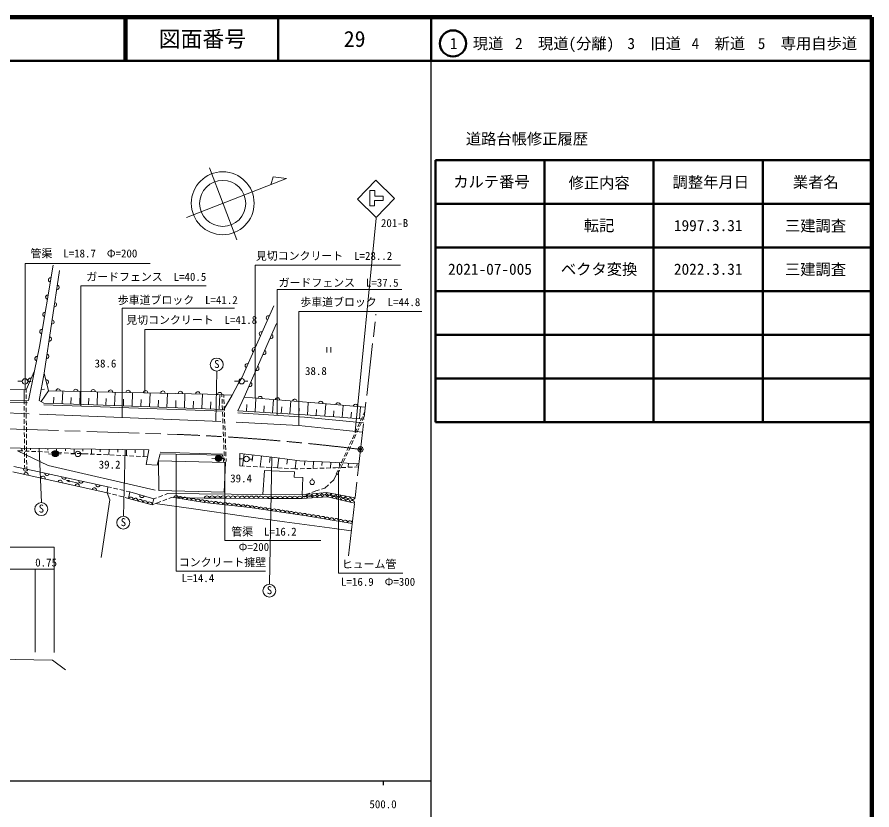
# Model space of a CAD drawing. Units: millimetres, scale not verified, with parts at other scales. Extents: x 40000 to 680000, y 20000 to 380000.
# Drawn here: x 484165 to 680000, y 198357 to 380000 of the extents above; entities that cross this region are included whole.
import ezdxf
from ezdxf.enums import TextEntityAlignment as Align

# ---------------------------------------------------------------- set-up
doc = ezdxf.new("R2010")
doc.units = ezdxf.units.MM
doc.header["$LTSCALE"] = 1000
doc.header["$PDMODE"] = 32
doc.header["$PDSIZE"] = 500
doc.linetypes.add('CHAIN', pattern=[18.5, 12, -1.5, 3.5, -1.5])
for name, color, linetype, lineweight in [('M-BGD', 7, 'Continuous', 13), ('M-BMK', 2, 'CHAIN', 13), ('M-BMK-SRVR', 3, 'Continuous', 13), ('M-STR-HTXT', 7, 'Continuous', 13), ('M-STR-STRC', 7, 'Continuous', 13), ('M-TTL', 2, 'Continuous', 140), ('M-TTL-BAND', 7, 'Continuous', 25), ('M-TTL-FRAM', 2, 'Continuous', 50), ('M-TTL-LINE', 7, 'Continuous', 50)]:
    doc.layers.add(name, color=color, linetype=linetype, lineweight=lineweight)
doc.layers.add('M-OTRS', color=6, linetype='Continuous')
doc.layers.add('M-TTL-TXT', color=7, linetype='Continuous')
doc.styles.add('ＭＳ ゴシック', font='')
doc.styles.get('ＭＳ ゴシック').set_extended_font_data('MS Gothic')

msp = doc.modelspace()

# ---------------------------------------------------------------- hatches: boundary and pattern name
at = {"layer": 'M-BGD'}
for points in [[(493616, 279910, 0.97359), (492261, 280076, 0.01338), (492257, 280040, 0.41421), (492871, 279295, 0.41421)], [(530969, 278830, 0.97359), (529614, 278997, 0.01338), (529610, 278961, 0.41421), (530224, 278216, 0.41421)]]:
    msp.add_hatch(color=256, dxfattribs=at).paths.add_polyline_path(points)

# ---------------------------------------------------------------- linework, layer by layer
for p, q in [((555110, 304371), (555110, 303171)), ((556010, 303171), (556010, 304371)), ((488158, 298989), (486748, 292151)), ((529659, 287415), (529940, 298915)), ((485343, 296561), (484325, 296578)), ((486592, 296525), (487401, 296518)), ((534995, 296602), (533976, 296620)), ((536243, 296567), (537052, 296560)), ((485748, 292161), (485775, 294593)), ((486227, 294009), (486222, 294588)), ((489668, 294705), (490481, 294725)), ((491395, 294372), (489706, 291898)), ((494516, 291432), (494616, 294307)), ((498513, 291292), (498616, 294226)), ((502511, 291152), (502616, 294144)), ((506508, 291012), (506615, 294063)), ((510506, 290871), (510615, 293982)), ((514503, 290731), (514620, 293885)), ((518501, 290583), (518619, 293781)), ((485756, 291345), (485748, 292161)), ((486239, 292510), (486231, 293509)), ((486252, 291010), (486243, 292010)), ((492517, 291502), (492567, 292939)), ((496514, 291362), (496566, 292829)), ((500512, 291222), (500564, 292718)), ((504510, 291082), (504563, 292607)), ((508507, 290941), (508562, 292497)), ((512505, 290801), (512560, 292379)), ((516502, 290657), (516561, 292256)), ((520499, 290509), (520559, 292130)), ((522498, 290435), (522618, 293677)), ((524496, 290361), (524557, 292004)), ((526495, 290287), (526617, 293573)), ((528494, 290213), (528555, 291878)), ((530492, 290139), (530616, 293469)), ((531093, 292994), (531073, 293494)), ((531151, 291495), (531112, 292495)), ((531525, 293475), (531545, 292881)), ((531563, 292381), (531597, 291382)), ((538698, 289573), (538892, 292671)), ((542690, 289323), (542881, 292360)), ((546682, 289072), (546869, 292048)), ((420305, 291343), (486898, 289136)), ((485771, 289845), (485761, 290845)), ((486264, 289510), (486256, 290510)), ((531457, 289735), (490295, 291189)), ((531209, 289996), (531170, 290996)), ((531615, 290882), (531650, 289883)), ((536702, 289698), (536799, 291247)), ((540694, 289448), (540789, 290967)), ((544686, 289198), (544779, 290685)), ((548678, 288947), (548769, 290392)), ((550674, 288822), (550856, 291712)), ((552670, 288695), (552767, 290104)), ((554666, 288558), (554859, 291376)), ((558656, 288285), (558845, 291041)), ((562644, 287976), (562860, 290703)), ((485785, 288345), (485775, 289345)), ((486276, 288010), (486268, 289010)), ((489292, 288996), (530857, 287368)), ((531267, 288498), (531228, 289497)), ((531325, 286999), (531286, 287998)), ((531667, 289383), (531702, 288383)), ((531719, 287884), (531754, 286884)), ((556661, 288421), (556755, 289799)), ((560651, 288134), (560759, 289498)), ((562855, 287502), (563271, 288411)), ((563263, 287552), (563714, 288538)), ((563480, 288865), (563841, 289655)), ((485800, 286845), (485790, 287845)), ((485814, 285345), (485805, 286345)), ((486288, 286510), (486280, 287510)), ((486301, 285010), (486293, 286010)), ((531383, 285500), (531345, 286499)), ((531771, 286385), (531806, 285385)), ((562230, 286138), (562646, 287047)), ((562638, 286189), (563054, 287098)), ((485829, 283845), (485819, 284845)), ((486313, 283510), (486305, 284510)), ((531442, 284001), (531403, 285000)), ((531823, 284886), (531858, 283886)), ((560980, 283411), (561397, 284320)), ((561388, 283461), (561804, 284370)), ((561605, 284775), (562021, 285684)), ((562013, 284825), (562429, 285734)), ((485844, 282345), (485834, 283345)), ((486325, 282010), (486317, 283010)), ((531500, 282502), (531461, 283501)), ((531875, 283386), (531910, 282387)), ((560355, 282047), (560772, 282956)), ((560763, 282098), (561179, 283007)), ((485451, 280601), (484278, 280655)), ((485226, 281199), (485219, 280611)), ((485858, 280845), (485849, 281845)), ((485873, 279345), (485863, 280345)), ((486950, 280532), (485951, 280578)), ((486338, 280510), (486330, 281510)), ((487225, 281176), (487222, 280882)), ((488448, 280462), (487449, 280509)), ((489947, 280393), (488948, 280439)), ((489225, 281152), (489217, 280427)), ((489221, 281150), (489723, 268759)), ((491445, 280324), (490446, 280370)), ((491225, 281128), (491221, 280766)), ((492943, 280255), (491944, 280301)), ((493225, 281104), (493215, 280243)), ((494442, 280186), (493443, 280232)), ((495940, 280117), (494941, 280163)), ((495225, 281080), (495220, 280650)), ((497439, 280048), (496440, 280094)), ((497225, 281057), (497213, 280058)), ((499225, 281033), (499219, 280533)), ((501224, 281009), (501211, 279874)), ((503224, 280985), (503218, 280417)), ((505224, 280961), (505209, 279689)), ((507224, 280937), (507216, 280301)), ((508937, 280914), (508517, 265654)), ((509224, 280914), (509207, 279505)), ((511224, 280890), (511215, 280185)), ((513224, 280866), (513205, 279320)), ((531558, 281003), (531519, 282002)), ((531616, 279504), (531577, 280504)), ((531927, 281887), (531962, 280888)), ((531979, 280388), (532014, 279389)), ((559105, 279320), (559522, 280229)), ((559513, 279371), (559930, 280280)), ((559730, 280684), (560147, 281593)), ((560138, 280734), (560555, 281643)), ((485887, 277845), (485878, 278845)), ((486350, 279010), (486342, 280010)), ((486362, 277510), (486354, 278510)), ((492258, 279897), (491395, 279912)), ((493619, 279958), (494237, 279966)), ((497462, 279943), (496443, 279961)), ((498937, 279978), (497938, 280025)), ((498711, 279907), (499519, 279900)), ((500435, 279909), (499437, 279955)), ((501934, 279840), (500935, 279886)), ((503432, 279771), (502433, 279817)), ((504931, 279702), (503932, 279748)), ((506429, 279633), (505430, 279679)), ((507927, 279564), (506929, 279610)), ((509426, 279495), (508427, 279541)), ((510924, 279425), (509925, 279471)), ((512423, 279356), (511424, 279402)), ((514096, 279279), (512922, 279333)), ((529611, 278818), (528749, 278833)), ((530972, 278879), (531590, 278887)), ((531655, 278505), (531458, 278452)), ((531655, 278505), (531636, 279005)), ((531873, 277931), (532052, 278295)), ((532031, 278889), (532052, 278295)), ((536098, 278773), (535079, 278790)), ((535166, 280021), (535177, 277184)), ((536159, 279903), (535833, 277151)), ((537346, 278737), (538155, 278730)), ((538145, 279667), (537982, 278291)), ((540131, 279431), (539837, 276948)), ((542117, 279195), (541970, 277954)), ((542519, 279148), (541978, 250072)), ((544103, 278955), (543832, 276725)), ((546088, 278714), (545953, 277599)), ((548074, 278473), (547833, 276490)), ((550066, 278308), (550013, 277310)), ((552063, 278202), (551978, 276601)), ((554060, 278096), (554018, 277296)), ((558480, 277957), (558897, 278866)), ((558888, 278007), (559305, 278916)), ((485900, 276529), (485892, 277345)), ((486371, 276431), (486367, 277010)), ((535177, 277184), (536246, 277130)), ((536746, 277105), (537745, 277054)), ((538244, 277029), (539243, 276978)), ((539742, 276953), (540741, 276903)), ((541240, 276877), (542239, 276827)), ((542738, 276802), (543808, 276747)), ((543808, 276747), (544863, 276680)), ((545362, 276648), (546360, 276585)), ((546859, 276553), (547913, 276485)), ((547913, 276485), (548510, 276502)), ((549010, 276517), (550009, 276545)), ((550509, 276559), (551509, 276588)), ((552009, 276602), (553008, 276631)), ((553508, 276645), (554508, 276673)), ((555007, 276688), (556007, 276716)), ((556058, 277991), (555991, 276725)), ((556507, 276730), (557103, 276747)), ((557103, 276747), (558001, 276782)), ((557285, 275349), (557647, 276138)), ((557603, 275203), (558055, 276189)), ((557855, 276593), (558272, 277502)), ((558055, 277885), (558021, 277252)), ((558263, 276643), (558680, 277552)), ((558500, 276802), (559499, 276841)), ((559999, 276860), (560998, 276899)), ((560052, 277779), (560004, 276868)), ((561498, 276918), (562395, 276953)), ((562049, 277674), (562025, 277218)), ((551772, 273946), (551772, 274296)), ((556716, 274005), (557361, 275314)), ((557285, 275349), (557603, 275203)), ((495454, 273826), (496177, 273857)), ((498242, 273220), (495454, 273826)), ((495454, 273826), (496099, 273497)), ((505758, 272200), (504921, 272394)), ((554683, 272078), (555518, 272869)), ((555881, 273213), (556716, 274005)), ((504838, 271012), (505571, 270820)), ((506054, 270693), (507022, 270440)), ((507220, 271863), (506246, 272088)), ((507505, 270313), (508473, 270059)), ((508682, 271526), (507707, 271751)), ((510007, 271220), (509169, 271413)), ((509678, 269689), (510007, 271220)), ((510007, 271220), (515515, 269596)), ((516597, 270022), (517528, 270387)), ((517993, 270570), (518610, 270813)), ((518610, 270813), (540489, 270607)), ((550263, 270603), (551205, 270938)), ((551676, 271105), (552617, 271441)), ((552617, 271441), (553411, 271685)), ((553889, 271833), (554683, 272078)), ((508957, 269933), (509689, 269741)), ((515096, 268264), (509678, 269689)), ((515515, 269596), (515096, 268264)), ((515096, 268264), (515672, 268485)), ((515515, 269596), (516132, 269839)), ((516139, 268664), (517073, 269022)), ((517539, 269201), (518473, 269559)), ((518940, 269738), (519516, 269959)), ((527001, 269781), (519516, 269959)), ((531998, 269798), (527001, 269781))]:
    msp.add_line(p, q, dxfattribs=at)
for points in [[(492416, 323193), (489297, 304511), (488158, 298989)], [(542964, 313836), (535687, 297352), (534796, 295956), (533409, 293396), (527766, 293633), (491395, 294372), (490364, 298426), (493891, 321921)], [(563950, 290611), (551462, 291692), (536162, 292883), (543591, 309777)], [(488158, 298989), (486222, 294588), (452828, 294925), (430070, 295444), (417281, 295724)], [(490364, 298426), (489195, 292174), (490296, 291580), (506195, 291038), (531492, 290102), (533409, 293396)], [(410310, 296534), (414311, 295146), (416862, 294482), (421369, 293818), (433403, 293473), (446618, 292932), (459704, 292582), (466586, 292378), (475217, 292220), (486748, 292151)], [(420913, 293534), (445564, 292609), (469517, 291804), (486517, 291646)], [(536162, 292883), (534745, 289821), (542205, 289332), (550190, 288860), (558104, 288336), (563641, 287897)], [(534765, 289311), (549971, 288305), (563544, 287044)], [(534362, 287160), (548678, 286417), (558845, 285394), (563298, 284884)], [(422792, 283317), (443467, 282337), (455837, 281813), (468818, 281411), (484979, 281202), (502153, 280992), (514383, 280852)], [(484278, 280655), (491307, 277294), (515774, 271585)], [(514383, 280852), (513771, 277498), (516287, 277306), (516952, 279966)], [(516955, 280310), (525927, 280022), (531209, 279889)], [(516952, 279966), (531256, 279659), (531544, 277939)], [(535166, 280021), (543213, 279065), (548958, 278366), (555803, 278017), (562475, 277651)], [(483393, 277046), (488809, 275928), (504921, 272394)], [(504921, 272394), (504838, 271012), (483214, 275846)], [(504838, 271012), (505387, 269393), (503447, 256202)], [(549451, 270520), (555060, 271091), (561588, 269867)], [(515767, 268522), (524549, 267315), (536115, 265672), (545427, 264380), (556853, 262807), (560725, 262282)], [(560918, 263984), (550505, 265734), (537494, 267605), (527113, 268797), (520039, 269947)], [(561445, 268607), (555287, 270060), (549469, 269711), (541624, 269728), (531998, 269798)]]:
    msp.add_lwpolyline(points, dxfattribs=at)
for points in [[(516535, 278298), (531873, 277931), (531636, 271129), (516637, 271516)], [(540821, 276111), (540489, 270607), (549451, 270520), (549609, 274538), (547652, 274591), (547722, 275831)]]:
    msp.add_lwpolyline(points, close=True, dxfattribs=at)
for centre, radius in [((529904, 300399), 1485), ((485967, 296532), 625), ((535619, 296574), 625), ((498086, 279914), 625), ((536722, 278744), 625), ((551772, 273421), 525), ((489701, 267274), 1485), ((508495, 264169), 1485), ((541956, 248587), 1485)]:
    msp.add_circle(centre, radius, dxfattribs=at)
at = {"layer": 'M-BGD', "lineweight": 25}
for centre in [(492936, 279975), (530290, 278896)]:
    msp.add_circle(centre, 683, dxfattribs=at)
at = {"layer": 'M-BGD'}
for centre, radius, start, end in [((491844, 319771), 500, 80.52291, 260.52291), ((493315, 318085), 500, 261.46328, 81.46328), ((491186, 315825), 500, 80.52291, 260.52291), ((492721, 314129), 500, 261.46328, 81.46328), ((490527, 311880), 500, 80.52291, 260.52291), ((541749, 311083), 500, 66.18135, 246.18135), ((492127, 310173), 500, 261.46328, 81.46328), ((489868, 307934), 500, 80.52291, 260.52291), ((540134, 307424), 500, 66.18135, 246.18135), ((491533, 306217), 500, 261.46328, 81.46328), ((542292, 306823), 500, 246.26502, 66.26502), ((538518, 303764), 500, 66.18135, 246.18135), ((540682, 303161), 500, 246.26502, 66.26502), ((488728, 301750), 500, 78.34786, 258.34786), ((490940, 302262), 500, 261.46328, 81.46328), ((536903, 300105), 500, 66.18135, 246.18135), ((539072, 299499), 500, 246.26502, 66.26502), ((487190, 296788), 500, 66.25275, 246.25275), ((490879, 296399), 500, 284.26844, 104.26844), ((537462, 295838), 500, 246.26502, 66.26502), ((493584, 294328), 500, 358.83597, 178.83597), ((497583, 294247), 500, 358.83597, 178.83597), ((501582, 294165), 500, 358.83597, 178.83597), ((505581, 294084), 500, 358.83597, 178.83597), ((509580, 294003), 500, 358.83597, 178.83597), ((513580, 293922), 500, 358.83597, 178.83597), ((517579, 293840), 500, 358.83597, 178.83597), ((521578, 293759), 500, 358.83597, 178.83597), ((525577, 293678), 500, 358.83597, 178.83597), ((530588, 293515), 500, 357.58897, 177.58897), ((539824, 292598), 500, 355.54856, 175.54856), ((543812, 292288), 500, 355.54856, 175.54856), ((547800, 291977), 500, 355.54856, 175.54856), ((553721, 291497), 500, 355.05287, 175.05287), ((557706, 291152), 500, 355.05287, 175.05287), ((561691, 290807), 500, 355.05287, 175.05287), ((486101, 276487), 500, 168.33508, 348.33508), ((486219, 275174), 500, 347.39818, 167.39818), ((490123, 274302), 500, 347.39818, 167.39818), ((491004, 275446), 500, 167.62719, 347.62719), ((494911, 274589), 500, 167.62719, 347.62719), ((494026, 273429), 500, 347.39818, 167.39818), ((497930, 272556), 500, 347.39818, 167.39818), ((498818, 273732), 500, 167.62719, 347.62719), ((502725, 272875), 500, 167.62719, 347.62719), ((501834, 271684), 500, 347.39818, 167.39818), ((512761, 270408), 500, 163.57574, 343.57574), ((520542, 269853), 512, 352.12432, 169.41508), ((527626, 269643), 640, 12.84493, 167.55574), ((528875, 269647), 640, 12.84493, 167.55574), ((530124, 269652), 640, 12.84493, 167.55574), ((531373, 269656), 640, 12.84493, 167.55574), ((532532, 269758), 536, 3.43924, 175.72889), ((533602, 269751), 536, 3.43924, 175.72889), ((534671, 269743), 536, 3.43924, 175.72889), ((535741, 269735), 536, 3.43924, 175.72889), ((536811, 269727), 536, 3.43924, 175.72889), ((537880, 269720), 536, 3.43924, 175.72889), ((550005, 270644), 568, 192.67366, 358.95955), ((551127, 270759), 568, 192.67366, 358.95955), ((551220, 269726), 590, 12.18656, 174.68755), ((552249, 270873), 568, 192.67366, 358.95955), ((552383, 269796), 590, 12.18656, 174.68755), ((553370, 270987), 568, 192.67366, 358.95955), ((553547, 269866), 590, 12.18656, 174.68755), ((554492, 271102), 568, 192.67366, 358.95955), ((554710, 269936), 590, 12.18656, 174.68755), ((555614, 271045), 556, 175.19689, 343.56014), ((555793, 269912), 528, 349.76473, 163.68248), ((556702, 270841), 556, 175.19689, 343.56014), ((557790, 270637), 556, 175.19689, 343.56014), ((558878, 270432), 556, 175.19689, 343.56014), ((559966, 270228), 556, 175.19689, 343.56014), ((510203, 269485), 564, 351.77256, 158.76813), ((511287, 269200), 564, 351.77256, 158.76813), ((512371, 268915), 564, 351.77256, 158.76813), ((513454, 268630), 564, 351.77256, 158.76813), ((514538, 268345), 564, 351.77256, 158.76813), ((521553, 269688), 512, 352.12432, 169.41508), ((522563, 269524), 512, 352.12432, 169.41508), ((523574, 269360), 512, 352.12432, 169.41508), ((524585, 269196), 512, 352.12432, 169.41508), ((525596, 269031), 512, 352.12432, 169.41508), ((526606, 268867), 512, 352.12432, 169.41508), ((527630, 268715), 523, 355.96573, 170.93196), ((528668, 268595), 523, 355.96573, 170.93196), ((529706, 268476), 523, 355.96573, 170.93196), ((530744, 268357), 523, 355.96573, 170.93196), ((531782, 268238), 523, 355.96573, 170.93196), ((532820, 268118), 523, 355.96573, 170.93196), ((533858, 267999), 523, 355.96573, 170.93196), ((534897, 267880), 523, 355.96573, 170.93196), ((538950, 269712), 536, 3.43924, 175.72889), ((540019, 269704), 536, 3.43924, 175.72889), ((541089, 269696), 536, 3.43924, 175.72889), ((542184, 269663), 564, 6.38517, 173.35962), ((543305, 269661), 564, 6.38517, 173.35962), ((544426, 269658), 564, 6.38517, 173.35962), ((545546, 269656), 564, 6.38517, 173.35962), ((546667, 269653), 564, 6.38517, 173.35962), ((547788, 269651), 564, 6.38517, 173.35962), ((548908, 269648), 564, 6.38517, 173.35962), ((550056, 269656), 590, 12.18656, 174.68755), ((556820, 269670), 528, 349.76473, 163.68248), ((557846, 269428), 528, 349.76473, 163.68248), ((558872, 269186), 528, 349.76473, 163.68248), ((559899, 268943), 528, 349.76473, 163.68248), ((560925, 268701), 528, 349.76473, 163.68248), ((561055, 270024), 556, 175.19689, 343.56014), ((535935, 267761), 523, 355.96573, 170.93196), ((536973, 267642), 523, 355.96573, 170.93196), ((537994, 267527), 506, 352.45334, 171.18509), ((538995, 267383), 506, 352.45334, 171.18509), ((539996, 267240), 506, 352.45334, 171.18509), ((540997, 267096), 506, 352.45334, 171.18509), ((541997, 266952), 506, 352.45334, 171.18509), ((542998, 266808), 506, 352.45334, 171.18509), ((543999, 266664), 506, 352.45334, 171.18509), ((545000, 266520), 506, 352.45334, 171.18509), ((546001, 266376), 506, 352.45334, 171.18509), ((547002, 266232), 506, 352.45334, 171.18509), ((548002, 266089), 506, 352.45334, 171.18509), ((549003, 265945), 506, 352.45334, 171.18509), ((550004, 265801), 506, 352.45334, 171.18509), ((551021, 265618), 529, 353.57226, 167.34113), ((552063, 265443), 529, 353.57226, 167.34113), ((553104, 265268), 529, 353.57226, 167.34113), ((554145, 265093), 529, 353.57226, 167.34113), ((555186, 264918), 529, 353.57226, 167.34113), ((556228, 264743), 529, 353.57226, 167.34113), ((557269, 264568), 529, 353.57226, 167.34113), ((558310, 264393), 529, 353.57226, 167.34113), ((559352, 264218), 529, 353.57226, 167.34113), ((560393, 264043), 529, 353.57226, 167.34113)]:
    msp.add_arc(centre, radius, start, end, dxfattribs=at)
at = {"layer": 'M-BMK'}
for p, q in [((560070, 256536), (566375, 311906)), ((463135, 286244), (520813, 284392))]:
    msp.add_line(p, q, dxfattribs=at)
msp.add_arc((501121, -215619), 500399, 82.91383, 87.74472, dxfattribs=at)
at = {"layer": 'M-BMK-SRVR'}
msp.add_line((528213, 345453), (534509, 328969), dxfattribs=at)
msp.add_lwpolyline([(522985, 334107), (545855, 342988), (542796, 343433), (542285, 341602)], dxfattribs=at)
for centre, radius in [((531272, 337345), 7203), ((531272, 337315), 5283), ((562851, 280958), 600)]:
    msp.add_circle(centre, radius, dxfattribs=at)
at = {"layer": 'M-OTRS'}
msp.add_point((562851, 280958), dxfattribs=at)
at = {"layer": 'M-STR-HTXT'}
for p, q in [((492688, 257806), (492688, 234415)), ((447175, 253486), (492688, 253486)), ((488323, 234510), (488323, 253486))]:
    msp.add_line(p, q, dxfattribs=at)
for points in [[(486022, 294590), (486022, 323568), (514620, 323568)], [(538673, 292688), (538673, 323173), (571996, 323173)], [(498767, 290890), (498767, 318461), (527473, 318461)], [(543723, 288718), (543723, 317606), (572299, 317606)], [(508274, 288253), (508274, 313290), (533969, 313290)], [(548678, 286417), (548678, 312533), (576922, 312533)], [(513446, 293916), (513446, 308419), (535162, 308419)], [(520584, 279888), (520584, 253054), (541109, 253054)], [(531779, 277933), (531779, 260060), (553775, 260060)], [(557764, 276123), (557764, 252579), (572534, 252579)], [(447175, 258567), (492688, 258567), (492688, 257806)], [(443892, 231370), (447273, 233517), (456687, 233517), (456687, 234597), (458219, 234597), (458219, 233271), (492304, 232695), (495245, 230438)]]:
    msp.add_lwpolyline(points, dxfattribs=at)
at = {"layer": 'M-STR-STRC'}
msp.add_line((561610, 285077), (566448, 333965), dxfattribs=at)
for points in [[(562137, 338293), (566446, 334117), (570621, 338425), (566313, 342601)], [(565000, 340307), (565000, 336735), (566064, 336735), (566064, 337964), (568027, 337964), (568027, 339002), (566116, 339002), (566116, 340307)]]:
    msp.add_lwpolyline(points, close=True, dxfattribs=at)
at = {"layer": 'M-TTL'}
for p, q in [((680000, 380000), (40000, 380000)), ((680000, 20000), (680000, 380000))]:
    msp.add_line(p, q, dxfattribs=at)
at = {"layer": 'M-TTL-BAND'}
for p, q in [((579000, 20000), (579000, 370000)), ((40000, 205000), (579000, 205000)), ((568000, 205000), (568000, 204000))]:
    msp.add_line(p, q, dxfattribs=at)
at = {"layer": 'M-TTL-FRAM'}
for p, q in [((580000, 347197), (580000, 287197)), ((580000, 347197), (680000, 347197)), ((580000, 287197), (680000, 287197))]:
    msp.add_line(p, q, dxfattribs=at)
at = {"layer": 'M-TTL-LINE'}
for p, q in [((508747, 380000), (508747, 370000)), ((509247, 380000), (509247, 370000)), ((543997, 380000), (543997, 370000)), ((579000, 380000), (579000, 370000)), ((40000, 370000), (680000, 370000)), ((605000, 347197), (605000, 287197)), ((630000, 347197), (630000, 287197)), ((655000, 347197), (655000, 287197)), ((580000, 337197), (680000, 337197)), ((580000, 327197), (680000, 327197)), ((580000, 317197), (680000, 317197)), ((580000, 307197), (680000, 307197)), ((580000, 297197), (680000, 297197))]:
    msp.add_line(p, q, dxfattribs=at)
msp.add_circle((584031, 373958), 3000, dxfattribs=at)

# ---------------------------------------------------------------- texts
at = {"layer": 'M-BGD', "style": 'ＭＳ ゴシック'}
for s, p in [('38.6', (504411, 299172)), ('S', (529928, 299047)), ('38.8', (552621, 297446)), ('39.2', (505356, 276005)), ('39.4', (535480, 272845)), ('S', (489725, 265922)), ('S', (508519, 262817)), ('0.75', (490811, 253573)), ('S', (541980, 247235))]:
    msp.add_text(s, height=1833, dxfattribs=at).set_placement(p, align=Align.BOTTOM_CENTER)
at = {"layer": 'M-STR-HTXT', "style": 'ＭＳ ゴシック'}
for s, p in [('管渠\u3000L=18.7\u3000Φ=200', (499474, 324383)), ('見切コンクリート\u3000L=28..2', (554487, 323830)), ('ガードフェンス\u3000L=40.5', (513764, 319024)), ('ガードフェンス\u3000L=37.5', (557822, 317685)), ('歩車道ブロック\u3000L=41.2', (520972, 313710)), ('歩車道ブロック\u3000L=44.8', (562800, 313241)), ('見切コンクリート\u3000L=41.8', (524172, 309146)), ('管渠\u3000L=16.2', (540728, 260649)), ('Φ=200', (538408, 257130)), ('コンクリート擁壁', (531219, 253631)), ('ヒューム管', (564806, 253188)), ('L=14.4', (525590, 250002)), ('L=16.9\u3000Φ=300', (566873, 249149))]:
    msp.add_text(s, height=1833, dxfattribs=at).set_placement(p, align=Align.BOTTOM_CENTER)
at = {"layer": 'M-STR-STRC', "style": 'ＭＳ ゴシック'}
msp.add_text('201-B', height=1833, dxfattribs=at).set_placement((570638, 331344), align=Align.BOTTOM_CENTER)
at = {"layer": 'M-TTL-BAND', "style": 'ＭＳ ゴシック'}
msp.add_text('500.0', height=1833, dxfattribs=at).set_placement((568000, 198195), align=Align.BOTTOM_CENTER)
at = {"layer": 'M-TTL-TXT', "style": 'ＭＳ ゴシック'}
for s, height, p in [('図面番号', 3666, (526622, 375000)), ('29', 3666, (561497, 375000)), ('1\u3000現道', 2566, (589448, 373958)), ('2\u3000現道(分離)', 2566, (609619, 373958)), ('3\u3000旧道', 2566, (630121, 373958)), ('4\u3000新道', 2566, (644824, 373958)), ('5\u3000専用自歩道', 2566, (665228, 373958)), ('道路台帳修正履歴', 2566, (600968, 352113)), ('カルテ番号', 2566, (592839, 342277)), ('修正内容', 2566, (617509, 342023)), ('調整年月日', 2566, (643089, 342197)), ('業者名', 2566, (667134, 342197)), ('転記', 2566, (617500, 332245)), ('1997.3.31', 2566, (642500, 332245)), ('三建調査', 2566, (667077, 332189)), ('2021-07-005', 2566, (592500, 322245)), ('ベクタ変換', 2566, (617500, 322245)), ('2022.3.31', 2566, (642500, 322245)), ('三建調査', 2566, (667077, 322189))]:
    msp.add_text(s, height=height, dxfattribs=at).set_placement(p, align=Align.MIDDLE_CENTER)

doc.saveas('drawing.dxf')
